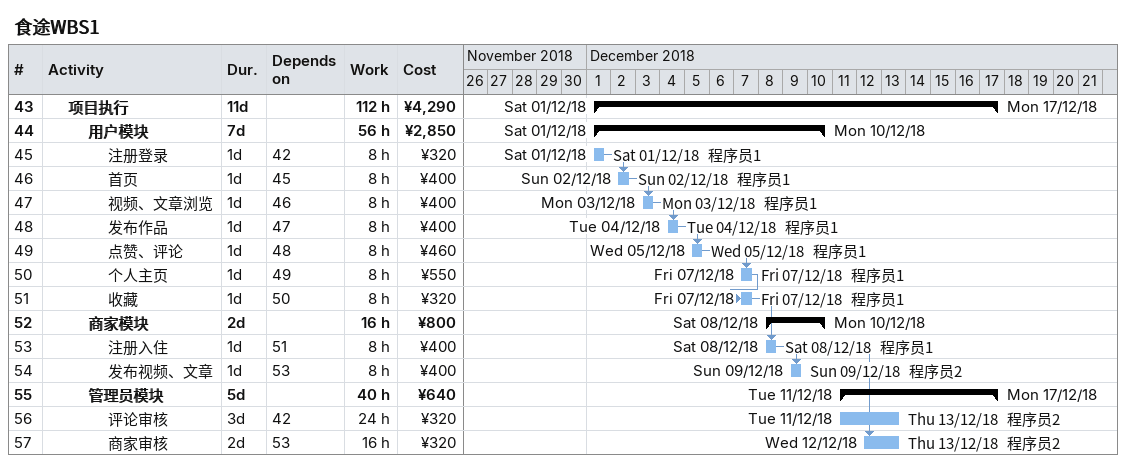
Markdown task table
食途WBS1

| ID | Level | Task | Duration | Start | Finish | Predecessors | Resources | Work (h) | Cost (¥) |
|---|---|---|---|---|---|---|---|---|---|
| 43 | 2 | **项目执行** | 11d | 2018-12-01 | 2018-12-17 |  |  | 112 | 4290 |
| 44 | 3 | **用户模块** | 7d | 2018-12-01 | 2018-12-10 |  |  | 56 | 2850 |
| 45 | 4 | 注册登录 | 1d | 2018-12-01 | 2018-12-01 | 42 | 程序员1 | 8 | 320 |
| 46 | 4 | 首页 | 1d | 2018-12-02 | 2018-12-02 | 45 | 程序员1 | 8 | 400 |
| 47 | 4 | 视频、文章浏览 | 1d | 2018-12-03 | 2018-12-03 | 46 | 程序员1 | 8 | 400 |
| 48 | 4 | 发布作品 | 1d | 2018-12-04 | 2018-12-04 | 47 | 程序员1 | 8 | 400 |
| 49 | 4 | 点赞、评论 | 1d | 2018-12-05 | 2018-12-05 | 48 | 程序员1 | 8 | 460 |
| 50 | 4 | 个人主页 | 1d | 2018-12-07 | 2018-12-07 | 49 | 程序员1 | 8 | 550 |
| 51 | 4 | 收藏 | 1d | 2018-12-07 | 2018-12-07 | 50 | 程序员1 | 8 | 320 |
| 52 | 3 | **商家模块** | 2d | 2018-12-08 | 2018-12-10 |  |  | 16 | 800 |
| 53 | 4 | 注册入住 | 1d | 2018-12-08 | 2018-12-08 | 51 | 程序员1 | 8 | 400 |
| 54 | 4 | 发布视频、文章 | 1d | 2018-12-09 | 2018-12-09 | 53 | 程序员2 | 8 | 400 |
| 55 | 3 | **管理员模块** | 5d | 2018-12-11 | 2018-12-17 |  |  | 40 | 640 |
| 56 | 4 | 评论审核 | 3d | 2018-12-11 | 2018-12-13 | 42 | 程序员2 | 24 | 320 |
| 57 | 4 | 商家审核 | 2d | 2018-12-12 | 2018-12-13 | 53 | 程序员2 | 16 | 320 |
